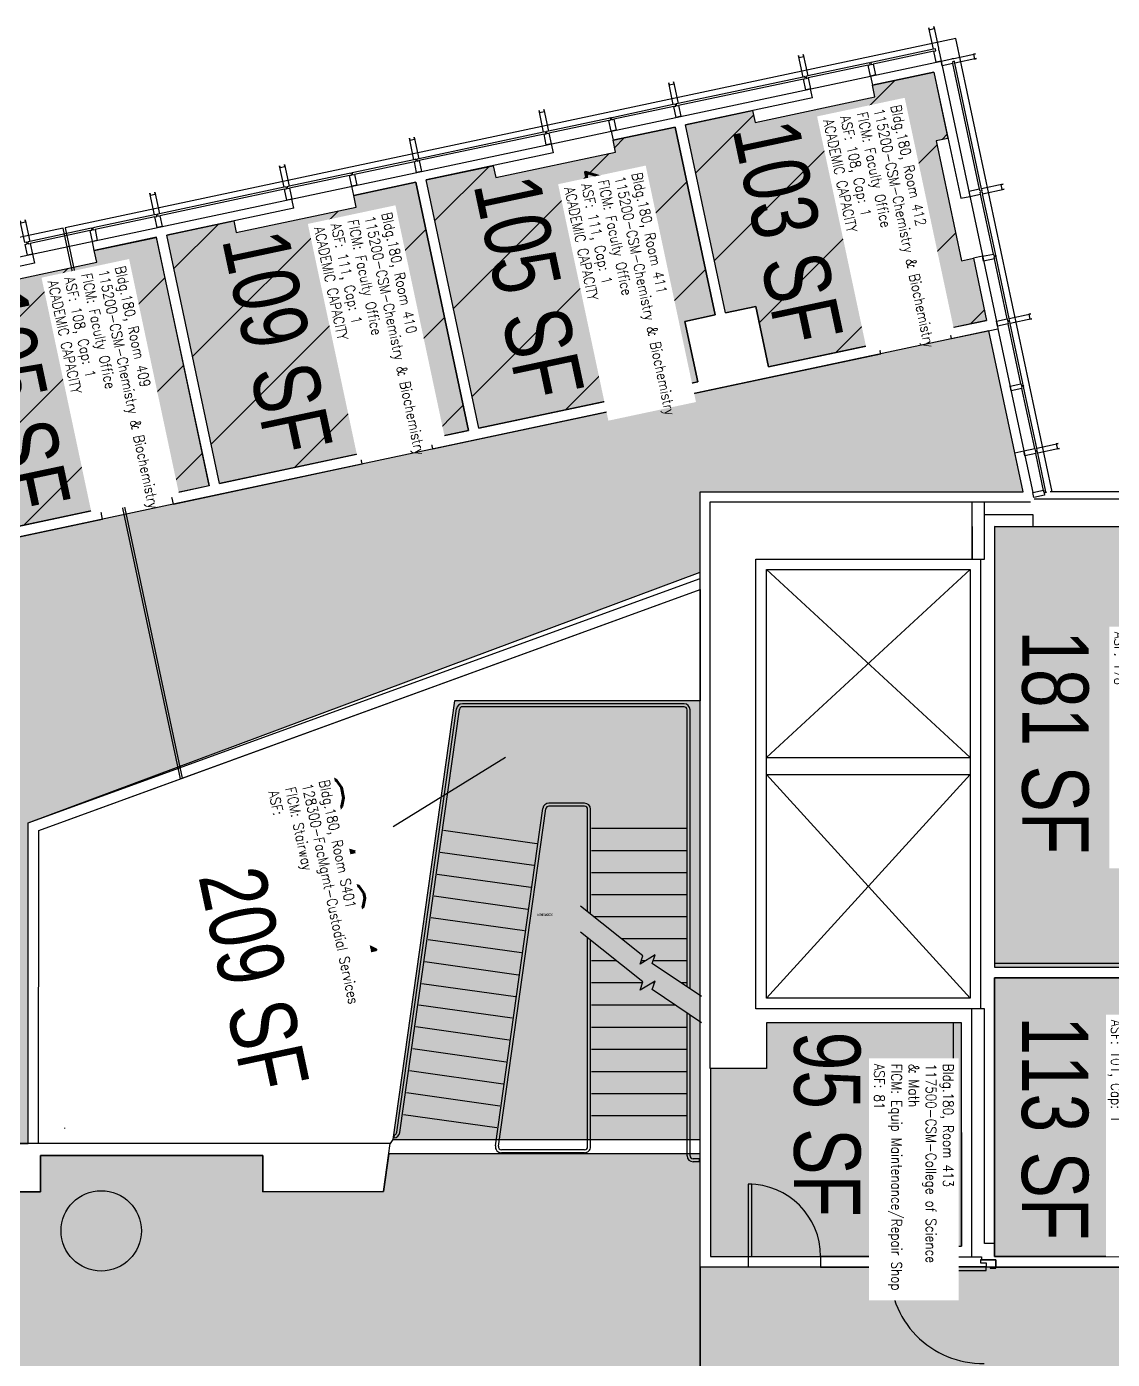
# Model space of a CAD drawing. Header units: inches. Extents: x 69211986 to 69217824, y 27675426 to 27678928.
# Drawn here: x 69214980 to 69215521, y 27678263 to 27678927 of the extents above; entities that cross this region are included whole.
import ezdxf
from ezdxf.enums import TextEntityAlignment as Align

# ---------------------------------------------------------------- set-up
doc = ezdxf.new("R2010")
doc.units = ezdxf.units.IN
doc.header["$LTSCALE"] = 0.25
doc.header["$MEASUREMENT"] = 0
doc.layers.get('0').update_dxf_attribs({"linetype": 'CONTINUOUS'})
for name, color, linetype in [('A-DOOR', 2, 'CONTINUOUS'), ('A-FLOR', 3, 'CONTINUOUS'), ('A-GLAZ', 1, 'CONTINUOUS'), ('A-IDEN-RNUM', 7, 'CONTINUOUS'), ('A-IDEN-SNUM', 4, 'CONTINUOUS'), ('A-IDEN-VNUM', 4, 'CONTINUOUS'), ('A-ROOF', 2, 'CONTINUOUS'), ('A-WALL', 5, 'CONTINUOUS'), ('AREA-ASSIGN', 7, 'CONTINUOUS'), ('AREA-GROSS', 1, 'CONTINUOUS'), ('AREA-TEXT', 3, 'CONTINUOUS'), ('Rooms-Capacity', 4, 'CONTINUOUS'), ('Rooms-Category-Color', 7, 'CONTINUOUS'), ('Rooms-College-Color', 7, 'CONTINUOUS'), ('Rooms-Department-Color', 7, 'CONTINUOUS'), ('Rooms-Division-Color', 7, 'CONTINUOUS'), ('Rooms-Information', 7, 'CONTINUOUS')]:
    doc.layers.add(name, color=color, linetype=linetype)
doc.styles.add('CP_AREA', font='arial.ttf', dxfattribs={"height": 15})
doc.styles.add('CP_ROOMSNUMBER', font='arial.ttf', dxfattribs={"height": 1})
doc.styles.add('ROOMVNUMBER', font='simplex.shx', dxfattribs={"width": 0.85})
pattern_1 = [(45, (0, 0), (-26.516504294, 26.516504294), [])]

# ---------------------------------------------------------------- blocks, each defined once
blk = doc.blocks.new('Z08D36')
at = {"linetype": 'Continuous', "lineweight": -3}
blk.add_lwpolyline([(-18, 0), (-16.25, 0), (-16.25, 36), (-18, 36)], close=True, dxfattribs=at)
blk.add_arc((-18, 0), 36, 0, 90)

msp = doc.modelspace()

# ---------------------------------------------------------------- hatches: boundary and pattern name
at = {"layer": 'Rooms-Capacity'}
h = msp.add_hatch(dxfattribs=at)
h.set_pattern_fill('ANSI31', color=256, scale=300, style=0)
h.set_pattern_definition(pattern_1)
h.paths.add_polyline_path([(69215341.85, 27678884.98), (69215343.09, 27678879.12), (69215402.76, 27678891.8), (69215401.51, 27678897.67), (69215432.08, 27678904.16), (69215439.1, 27678871.15), (69215433.23, 27678869.9), (69215445.92, 27678810.24), (69215451.78, 27678811.48), (69215458.36, 27678780.55), (69215349.78, 27678757.47), (69215343.39, 27678787.55), (69215328.35, 27678784.35), (69215308.47, 27678877.89)])
h = msp.add_hatch(dxfattribs=at)
h.set_pattern_fill('ANSI31', color=256, scale=300, style=0)
h.set_pattern_definition(pattern_1)
h.paths.add_polyline_path([(69215212.73, 27678857.54), (69215213.98, 27678851.67), (69215273.65, 27678864.35), (69215272.4, 27678870.22), (69215303.33, 27678876.8), (69215323.21, 27678783.26), (69215308.18, 27678780.07), (69215314.57, 27678749.99), (69215205.63, 27678726.83), (69215179.35, 27678850.45)])
h = msp.add_hatch(dxfattribs=at)
h.set_pattern_fill('ANSI31', color=256, scale=300, style=0)
h.set_pattern_definition(pattern_1)
h.paths.add_polyline_path([(69215083.62, 27678830.1), (69215084.86, 27678824.23), (69215144.53, 27678836.91), (69215143.28, 27678842.78), (69215174.22, 27678849.35), (69215200.49, 27678725.74), (69215076.51, 27678699.39), (69215050.24, 27678823)])
h = msp.add_hatch(dxfattribs=at)
h.set_pattern_fill('ANSI31', color=256, scale=300, style=0)
h.set_pattern_definition(pattern_1)
h.paths.add_polyline_path([(69214954.5, 27678802.65), (69214955.75, 27678796.78), (69215015.42, 27678809.47), (69215014.17, 27678815.33), (69215045.02, 27678821.89), (69215071.29, 27678698.28), (69214962.44, 27678675.14), (69214956.04, 27678705.22), (69214940.92, 27678702), (69214921.04, 27678795.54)])
at = {"layer": 'Rooms-Category-Color', "true_color": 0xfa9ba3}
for points in [[(69215341.85, 27678884.98), (69215343.09, 27678879.12), (69215402.76, 27678891.8), (69215401.51, 27678897.67), (69215432.08, 27678904.16), (69215439.1, 27678871.15), (69215433.23, 27678869.9), (69215445.92, 27678810.24), (69215451.78, 27678811.48), (69215458.36, 27678780.55), (69215349.78, 27678757.47), (69215343.39, 27678787.55), (69215328.35, 27678784.35), (69215308.47, 27678877.89)], [(69215212.73, 27678857.54), (69215213.98, 27678851.67), (69215273.65, 27678864.35), (69215272.4, 27678870.22), (69215303.33, 27678876.8), (69215323.21, 27678783.26), (69215308.18, 27678780.07), (69215314.57, 27678749.99), (69215205.63, 27678726.83), (69215179.35, 27678850.45)], [(69215083.62, 27678830.1), (69215084.86, 27678824.23), (69215144.53, 27678836.91), (69215143.28, 27678842.78), (69215174.22, 27678849.35), (69215200.49, 27678725.74), (69215076.51, 27678699.39), (69215050.24, 27678823)], [(69214954.5, 27678802.65), (69214955.75, 27678796.78), (69215015.42, 27678809.47), (69215014.17, 27678815.33), (69215045.02, 27678821.89), (69215071.29, 27678698.28), (69214962.44, 27678675.14), (69214956.04, 27678705.22), (69214940.92, 27678702), (69214921.04, 27678795.54)], [(69215462.34, 27678453.34), (69215462.34, 27678314.59), (69215567.72, 27678314.59), (69215567.72, 27678345.34), (69215583.09, 27678345.34), (69215583.09, 27678453.34)]]:
    msp.add_hatch(color=241, dxfattribs=at).paths.add_polyline_path(points)
at = {"layer": 'Rooms-Category-Color', "true_color": 0xffe090}
msp.add_hatch(color=41, dxfattribs=at).paths.add_polyline_path([(69214981.18, 27678370.84), (69214981.22, 27678530.38), (69215315.72, 27678655.24), (69215315.72, 27678695.22), (69215476.5, 27678695.22), (69215459.45, 27678775.42), (69214561.51, 27678584.55), (69214574.14, 27678525.13), (69214702.8, 27678552.48), (69214741.6, 27678370.84)])
at = {"layer": 'Rooms-Category-Color', "true_color": 0xe3f498}
msp.add_hatch(color=61, dxfattribs=at).paths.add_polyline_path([(69215462.34, 27678677.97), (69215462.34, 27678458.59), (69215583.09, 27678458.59), (69215583.09, 27678646.47), (69215567.72, 27678646.47), (69215567.72, 27678677.81)])
at = {"layer": 'Rooms-Category-Color', "true_color": 0xadadad}
for points in [[(69215315.71, 27678372.87), (69215315.71, 27678591.22), (69215193.47, 27678591.22), (69215162.78, 27678372.87)], [(69215315.72, 27678365.72), (69215160.76, 27678365.72), (69215158.12, 27678346.93), (69215098.06, 27678346.82), (69215098.06, 27678364.82), (69214987.43, 27678364.82), (69214987.43, 27678346.84), (69214843.43, 27678346.84), (69214843.43, 27678370.84), (69214741.6, 27678370.84), (69214766.93, 27678251.19), (69214800.2, 27678263.3), (69214931.28, 27677903.17), (69214981.78, 27677764.42), (69215041.28, 27677777.12), (69215045.02, 27677759.52), (69215286.35, 27677810.81), (69215282.61, 27677828.42), (69215376.51, 27677848.38), (69215381.5, 27677824.9), (69215520.63, 27677854.51), (69215499.14, 27677955.59), (69215315.72, 27677955.59), (69215315.72, 27677988.34), (69215337.22, 27677988.34), (69215337.22, 27678174.34), (69215315.72, 27678174.34)], [(69217598.09, 27678340.09), (69217495.72, 27678340.09), (69217495.72, 27678309.34), (69217076.22, 27678309.34), (69217076.22, 27678340.09), (69216975.34, 27678340.09), (69216975.34, 27678309.34), (69216829.22, 27678309.34), (69216829.22, 27678340.09), (69216739.22, 27678340.09), (69216739.22, 27678309.34), (69216700.22, 27678309.34), (69216700.22, 27678340.09), (69216612.22, 27678340.09), (69216612.22, 27678309.34), (69216180.34, 27678309.34), (69216180.34, 27678340.09), (69216092.34, 27678340.09), (69216092.34, 27678309.34), (69215676.72, 27678309.34), (69215676.72, 27678340.09), (69215603.72, 27678340.09), (69215603.72, 27678309.34), (69215315.72, 27678309.34), (69215315.72, 27678213.34), (69215351.71, 27678213.34), (69215351.71, 27678195.34), (69215401.31, 27678195.34), (69215401.31, 27678213.34), (69215462.9, 27678213.34), (69215603.72, 27678213.34), (69215603.72, 27678182.59), (69215666.46, 27678182.59), (69215666.46, 27678213.34), (69216125.09, 27678213.34), (69216125.09, 27678182.59), (69216212.09, 27678182.59), (69216212.09, 27678213.34), (69216501.09, 27678213.34), (69216501.09, 27678182.59), (69216696.17, 27678182.59), (69216696.17, 27678213.34), (69217121.27, 27678213.34), (69217121.27, 27678182.59), (69217221.09, 27678182.59), (69217221.09, 27678213.34), (69217253.09, 27678213.34), (69217253.09, 27678177.34), (69217226.34, 27678177.34), (69217226.34, 27678155.75), (69217245.85, 27678082.95), (69217570.21, 27678169.87), (69217570.21, 27678213.34), (69217598.09, 27678213.34), (69217598.09, 27678227.22)]]:
    msp.add_hatch(color=253, dxfattribs=at).paths.add_polyline_path(points)
at = {"layer": 'Rooms-Category-Color', "true_color": 0xe3c5e1}
msp.add_hatch(color=254, dxfattribs=at).paths.add_polyline_path([(69215445.84, 27678319.72), (69215445.84, 27678430.94), (69215348.72, 27678430.94), (69215348.72, 27678408.2), (69215320.97, 27678408.2), (69215320.97, 27678314.59), (69215401.31, 27678314.59), (69215401.31, 27678319.72), (69215445.84, 27678319.72), (69215445.84, 27678376.33)])
at = {"layer": 'Rooms-College-Color', "true_color": 0xffe090}
for points in [[(69215341.85, 27678884.98), (69215343.09, 27678879.12), (69215402.76, 27678891.8), (69215401.51, 27678897.67), (69215432.08, 27678904.16), (69215439.1, 27678871.15), (69215433.23, 27678869.9), (69215445.92, 27678810.24), (69215451.78, 27678811.48), (69215458.36, 27678780.55), (69215349.78, 27678757.47), (69215343.39, 27678787.55), (69215328.35, 27678784.35), (69215308.47, 27678877.89)], [(69215212.73, 27678857.54), (69215213.98, 27678851.67), (69215273.65, 27678864.35), (69215272.4, 27678870.22), (69215303.33, 27678876.8), (69215323.21, 27678783.26), (69215308.18, 27678780.07), (69215314.57, 27678749.99), (69215205.63, 27678726.83), (69215179.35, 27678850.45)], [(69215083.62, 27678830.1), (69215084.86, 27678824.23), (69215144.53, 27678836.91), (69215143.28, 27678842.78), (69215174.22, 27678849.35), (69215200.49, 27678725.74), (69215076.51, 27678699.39), (69215050.24, 27678823)], [(69214954.5, 27678802.65), (69214955.75, 27678796.78), (69215015.42, 27678809.47), (69215014.17, 27678815.33), (69215045.02, 27678821.89), (69215071.29, 27678698.28), (69214962.44, 27678675.14), (69214956.04, 27678705.22), (69214940.92, 27678702), (69214921.04, 27678795.54)], [(69214981.18, 27678370.84), (69214981.22, 27678530.38), (69215315.72, 27678655.24), (69215315.72, 27678695.22), (69215476.5, 27678695.22), (69215459.45, 27678775.42), (69214561.51, 27678584.55), (69214574.14, 27678525.13), (69214702.8, 27678552.48), (69214741.6, 27678370.84)], [(69215462.34, 27678677.97), (69215462.34, 27678458.59), (69215583.09, 27678458.59), (69215583.09, 27678646.47), (69215567.72, 27678646.47), (69215567.72, 27678677.81)], [(69215462.34, 27678453.34), (69215462.34, 27678314.59), (69215567.72, 27678314.59), (69215567.72, 27678345.34), (69215583.09, 27678345.34), (69215583.09, 27678453.34)], [(69215445.84, 27678319.72), (69215445.84, 27678430.94), (69215348.72, 27678430.94), (69215348.72, 27678408.2), (69215320.97, 27678408.2), (69215320.97, 27678314.59), (69215401.31, 27678314.59), (69215401.31, 27678319.72), (69215445.84, 27678319.72), (69215445.84, 27678376.33)]]:
    msp.add_hatch(color=41, dxfattribs=at).paths.add_polyline_path(points)
at = {"layer": 'Rooms-College-Color', "true_color": 0xadadad}
for points in [[(69215315.71, 27678372.87), (69215315.71, 27678591.22), (69215193.47, 27678591.22), (69215162.78, 27678372.87)], [(69215315.72, 27678365.72), (69215160.76, 27678365.72), (69215158.12, 27678346.93), (69215098.06, 27678346.82), (69215098.06, 27678364.82), (69214987.43, 27678364.82), (69214987.43, 27678346.84), (69214843.43, 27678346.84), (69214843.43, 27678370.84), (69214741.6, 27678370.84), (69214766.93, 27678251.19), (69214800.2, 27678263.3), (69214931.28, 27677903.17), (69214981.78, 27677764.42), (69215041.28, 27677777.12), (69215045.02, 27677759.52), (69215286.35, 27677810.81), (69215282.61, 27677828.42), (69215376.51, 27677848.38), (69215381.5, 27677824.9), (69215520.63, 27677854.51), (69215499.14, 27677955.59), (69215315.72, 27677955.59), (69215315.72, 27677988.34), (69215337.22, 27677988.34), (69215337.22, 27678174.34), (69215315.72, 27678174.34)], [(69217598.09, 27678340.09), (69217495.72, 27678340.09), (69217495.72, 27678309.34), (69217076.22, 27678309.34), (69217076.22, 27678340.09), (69216975.34, 27678340.09), (69216975.34, 27678309.34), (69216829.22, 27678309.34), (69216829.22, 27678340.09), (69216739.22, 27678340.09), (69216739.22, 27678309.34), (69216700.22, 27678309.34), (69216700.22, 27678340.09), (69216612.22, 27678340.09), (69216612.22, 27678309.34), (69216180.34, 27678309.34), (69216180.34, 27678340.09), (69216092.34, 27678340.09), (69216092.34, 27678309.34), (69215676.72, 27678309.34), (69215676.72, 27678340.09), (69215603.72, 27678340.09), (69215603.72, 27678309.34), (69215315.72, 27678309.34), (69215315.72, 27678213.34), (69215351.71, 27678213.34), (69215351.71, 27678195.34), (69215401.31, 27678195.34), (69215401.31, 27678213.34), (69215462.9, 27678213.34), (69215603.72, 27678213.34), (69215603.72, 27678182.59), (69215666.46, 27678182.59), (69215666.46, 27678213.34), (69216125.09, 27678213.34), (69216125.09, 27678182.59), (69216212.09, 27678182.59), (69216212.09, 27678213.34), (69216501.09, 27678213.34), (69216501.09, 27678182.59), (69216696.17, 27678182.59), (69216696.17, 27678213.34), (69217121.27, 27678213.34), (69217121.27, 27678182.59), (69217221.09, 27678182.59), (69217221.09, 27678213.34), (69217253.09, 27678213.34), (69217253.09, 27678177.34), (69217226.34, 27678177.34), (69217226.34, 27678155.75), (69217245.85, 27678082.95), (69217570.21, 27678169.87), (69217570.21, 27678213.34), (69217598.09, 27678213.34), (69217598.09, 27678227.22)]]:
    msp.add_hatch(color=253, dxfattribs=at).paths.add_polyline_path(points)
at = {"layer": 'Rooms-Department-Color', "true_color": 0xffe090}
for points in [[(69215341.85, 27678884.98), (69215343.09, 27678879.12), (69215402.76, 27678891.8), (69215401.51, 27678897.67), (69215432.08, 27678904.16), (69215439.1, 27678871.15), (69215433.23, 27678869.9), (69215445.92, 27678810.24), (69215451.78, 27678811.48), (69215458.36, 27678780.55), (69215349.78, 27678757.47), (69215343.39, 27678787.55), (69215328.35, 27678784.35), (69215308.47, 27678877.89)], [(69215212.73, 27678857.54), (69215213.98, 27678851.67), (69215273.65, 27678864.35), (69215272.4, 27678870.22), (69215303.33, 27678876.8), (69215323.21, 27678783.26), (69215308.18, 27678780.07), (69215314.57, 27678749.99), (69215205.63, 27678726.83), (69215179.35, 27678850.45)], [(69215083.62, 27678830.1), (69215084.86, 27678824.23), (69215144.53, 27678836.91), (69215143.28, 27678842.78), (69215174.22, 27678849.35), (69215200.49, 27678725.74), (69215076.51, 27678699.39), (69215050.24, 27678823)], [(69214954.5, 27678802.65), (69214955.75, 27678796.78), (69215015.42, 27678809.47), (69215014.17, 27678815.33), (69215045.02, 27678821.89), (69215071.29, 27678698.28), (69214962.44, 27678675.14), (69214956.04, 27678705.22), (69214940.92, 27678702), (69214921.04, 27678795.54)], [(69214981.18, 27678370.84), (69214981.22, 27678530.38), (69215315.72, 27678655.24), (69215315.72, 27678695.22), (69215476.5, 27678695.22), (69215459.45, 27678775.42), (69214561.51, 27678584.55), (69214574.14, 27678525.13), (69214702.8, 27678552.48), (69214741.6, 27678370.84)], [(69215462.34, 27678677.97), (69215462.34, 27678458.59), (69215583.09, 27678458.59), (69215583.09, 27678646.47), (69215567.72, 27678646.47), (69215567.72, 27678677.81)], [(69215462.34, 27678453.34), (69215462.34, 27678314.59), (69215567.72, 27678314.59), (69215567.72, 27678345.34), (69215583.09, 27678345.34), (69215583.09, 27678453.34)], [(69215445.84, 27678319.72), (69215445.84, 27678430.94), (69215348.72, 27678430.94), (69215348.72, 27678408.2), (69215320.97, 27678408.2), (69215320.97, 27678314.59), (69215401.31, 27678314.59), (69215401.31, 27678319.72), (69215445.84, 27678319.72), (69215445.84, 27678376.33)]]:
    msp.add_hatch(color=41, dxfattribs=at).paths.add_polyline_path(points)
at = {"layer": 'Rooms-Department-Color', "true_color": 0xacacac}
for points in [[(69215315.71, 27678372.87), (69215315.71, 27678591.22), (69215193.47, 27678591.22), (69215162.78, 27678372.87)], [(69215315.72, 27678365.72), (69215160.76, 27678365.72), (69215158.12, 27678346.93), (69215098.06, 27678346.82), (69215098.06, 27678364.82), (69214987.43, 27678364.82), (69214987.43, 27678346.84), (69214843.43, 27678346.84), (69214843.43, 27678370.84), (69214741.6, 27678370.84), (69214766.93, 27678251.19), (69214800.2, 27678263.3), (69214931.28, 27677903.17), (69214981.78, 27677764.42), (69215041.28, 27677777.12), (69215045.02, 27677759.52), (69215286.35, 27677810.81), (69215282.61, 27677828.42), (69215376.51, 27677848.38), (69215381.5, 27677824.9), (69215520.63, 27677854.51), (69215499.14, 27677955.59), (69215315.72, 27677955.59), (69215315.72, 27677988.34), (69215337.22, 27677988.34), (69215337.22, 27678174.34), (69215315.72, 27678174.34)], [(69217598.09, 27678340.09), (69217495.72, 27678340.09), (69217495.72, 27678309.34), (69217076.22, 27678309.34), (69217076.22, 27678340.09), (69216975.34, 27678340.09), (69216975.34, 27678309.34), (69216829.22, 27678309.34), (69216829.22, 27678340.09), (69216739.22, 27678340.09), (69216739.22, 27678309.34), (69216700.22, 27678309.34), (69216700.22, 27678340.09), (69216612.22, 27678340.09), (69216612.22, 27678309.34), (69216180.34, 27678309.34), (69216180.34, 27678340.09), (69216092.34, 27678340.09), (69216092.34, 27678309.34), (69215676.72, 27678309.34), (69215676.72, 27678340.09), (69215603.72, 27678340.09), (69215603.72, 27678309.34), (69215315.72, 27678309.34), (69215315.72, 27678213.34), (69215351.71, 27678213.34), (69215351.71, 27678195.34), (69215401.31, 27678195.34), (69215401.31, 27678213.34), (69215462.9, 27678213.34), (69215603.72, 27678213.34), (69215603.72, 27678182.59), (69215666.46, 27678182.59), (69215666.46, 27678213.34), (69216125.09, 27678213.34), (69216125.09, 27678182.59), (69216212.09, 27678182.59), (69216212.09, 27678213.34), (69216501.09, 27678213.34), (69216501.09, 27678182.59), (69216696.17, 27678182.59), (69216696.17, 27678213.34), (69217121.27, 27678213.34), (69217121.27, 27678182.59), (69217221.09, 27678182.59), (69217221.09, 27678213.34), (69217253.09, 27678213.34), (69217253.09, 27678177.34), (69217226.34, 27678177.34), (69217226.34, 27678155.75), (69217245.85, 27678082.95), (69217570.21, 27678169.87), (69217570.21, 27678213.34), (69217598.09, 27678213.34), (69217598.09, 27678227.22)]]:
    msp.add_hatch(color=253, dxfattribs=at).paths.add_polyline_path(points)
at = {"layer": 'Rooms-Division-Color', "true_color": 0xffe090}
for points in [[(69215341.85, 27678884.98), (69215343.09, 27678879.12), (69215402.76, 27678891.8), (69215401.51, 27678897.67), (69215432.08, 27678904.16), (69215439.1, 27678871.15), (69215433.23, 27678869.9), (69215445.92, 27678810.24), (69215451.78, 27678811.48), (69215458.36, 27678780.55), (69215349.78, 27678757.47), (69215343.39, 27678787.55), (69215328.35, 27678784.35), (69215308.47, 27678877.89)], [(69215212.73, 27678857.54), (69215213.98, 27678851.67), (69215273.65, 27678864.35), (69215272.4, 27678870.22), (69215303.33, 27678876.8), (69215323.21, 27678783.26), (69215308.18, 27678780.07), (69215314.57, 27678749.99), (69215205.63, 27678726.83), (69215179.35, 27678850.45)], [(69215083.62, 27678830.1), (69215084.86, 27678824.23), (69215144.53, 27678836.91), (69215143.28, 27678842.78), (69215174.22, 27678849.35), (69215200.49, 27678725.74), (69215076.51, 27678699.39), (69215050.24, 27678823)], [(69214954.5, 27678802.65), (69214955.75, 27678796.78), (69215015.42, 27678809.47), (69215014.17, 27678815.33), (69215045.02, 27678821.89), (69215071.29, 27678698.28), (69214962.44, 27678675.14), (69214956.04, 27678705.22), (69214940.92, 27678702), (69214921.04, 27678795.54)], [(69214981.18, 27678370.84), (69214981.22, 27678530.38), (69215315.72, 27678655.24), (69215315.72, 27678695.22), (69215476.5, 27678695.22), (69215459.45, 27678775.42), (69214561.51, 27678584.55), (69214574.14, 27678525.13), (69214702.8, 27678552.48), (69214741.6, 27678370.84)], [(69215462.34, 27678677.97), (69215462.34, 27678458.59), (69215583.09, 27678458.59), (69215583.09, 27678646.47), (69215567.72, 27678646.47), (69215567.72, 27678677.81)], [(69215462.34, 27678453.34), (69215462.34, 27678314.59), (69215567.72, 27678314.59), (69215567.72, 27678345.34), (69215583.09, 27678345.34), (69215583.09, 27678453.34)], [(69215445.84, 27678319.72), (69215445.84, 27678430.94), (69215348.72, 27678430.94), (69215348.72, 27678408.2), (69215320.97, 27678408.2), (69215320.97, 27678314.59), (69215401.31, 27678314.59), (69215401.31, 27678319.72), (69215445.84, 27678319.72), (69215445.84, 27678376.33)]]:
    msp.add_hatch(color=41, dxfattribs=at).paths.add_polyline_path(points)
at = {"layer": 'Rooms-Division-Color', "true_color": 0xadadad}
for points in [[(69215315.71, 27678372.87), (69215315.71, 27678591.22), (69215193.47, 27678591.22), (69215162.78, 27678372.87)], [(69215315.72, 27678365.72), (69215160.76, 27678365.72), (69215158.12, 27678346.93), (69215098.06, 27678346.82), (69215098.06, 27678364.82), (69214987.43, 27678364.82), (69214987.43, 27678346.84), (69214843.43, 27678346.84), (69214843.43, 27678370.84), (69214741.6, 27678370.84), (69214766.93, 27678251.19), (69214800.2, 27678263.3), (69214931.28, 27677903.17), (69214981.78, 27677764.42), (69215041.28, 27677777.12), (69215045.02, 27677759.52), (69215286.35, 27677810.81), (69215282.61, 27677828.42), (69215376.51, 27677848.38), (69215381.5, 27677824.9), (69215520.63, 27677854.51), (69215499.14, 27677955.59), (69215315.72, 27677955.59), (69215315.72, 27677988.34), (69215337.22, 27677988.34), (69215337.22, 27678174.34), (69215315.72, 27678174.34)], [(69217598.09, 27678340.09), (69217495.72, 27678340.09), (69217495.72, 27678309.34), (69217076.22, 27678309.34), (69217076.22, 27678340.09), (69216975.34, 27678340.09), (69216975.34, 27678309.34), (69216829.22, 27678309.34), (69216829.22, 27678340.09), (69216739.22, 27678340.09), (69216739.22, 27678309.34), (69216700.22, 27678309.34), (69216700.22, 27678340.09), (69216612.22, 27678340.09), (69216612.22, 27678309.34), (69216180.34, 27678309.34), (69216180.34, 27678340.09), (69216092.34, 27678340.09), (69216092.34, 27678309.34), (69215676.72, 27678309.34), (69215676.72, 27678340.09), (69215603.72, 27678340.09), (69215603.72, 27678309.34), (69215315.72, 27678309.34), (69215315.72, 27678213.34), (69215351.71, 27678213.34), (69215351.71, 27678195.34), (69215401.31, 27678195.34), (69215401.31, 27678213.34), (69215462.9, 27678213.34), (69215603.72, 27678213.34), (69215603.72, 27678182.59), (69215666.46, 27678182.59), (69215666.46, 27678213.34), (69216125.09, 27678213.34), (69216125.09, 27678182.59), (69216212.09, 27678182.59), (69216212.09, 27678213.34), (69216501.09, 27678213.34), (69216501.09, 27678182.59), (69216696.17, 27678182.59), (69216696.17, 27678213.34), (69217121.27, 27678213.34), (69217121.27, 27678182.59), (69217221.09, 27678182.59), (69217221.09, 27678213.34), (69217253.09, 27678213.34), (69217253.09, 27678177.34), (69217226.34, 27678177.34), (69217226.34, 27678155.75), (69217245.85, 27678082.95), (69217570.21, 27678169.87), (69217570.21, 27678213.34), (69217598.09, 27678213.34), (69217598.09, 27678227.22)]]:
    msp.add_hatch(color=253, dxfattribs=at).paths.add_polyline_path(points)

# ---------------------------------------------------------------- linework, layer by layer
at = {"layer": 'A-DOOR'}
for points in [[(69215410.12, 27678307.65), (69215458.12, 27678307.65), (69215458.12, 27678309.4), (69215410.12, 27678309.4)], [(69215455.28, 27678312.84), (69215455.28, 27678311.47), (69215458.12, 27678311.47), (69215458.12, 27678309.4), (69215460.06, 27678309.4), (69215460.06, 27678308.84), (69215462.9, 27678308.84), (69215462.9, 27678312.84)]]:
    msp.add_lwpolyline(points, close=True, dxfattribs=at)
msp.add_arc((69215456.38, 27678307.63), 46.29, 177.87824, 270.8787, dxfattribs=at)
at = {"layer": 'A-FLOR'}
for p, q in [((69215348.72, 27678562.97), (69215450.09, 27678656.47)), ((69215348.72, 27678656.47), (69215450.09, 27678562.97)), ((69215164.8, 27678376.46), (69215194.41, 27678587.13)), ((69215166.29, 27678376.25), (69215195.89, 27678586.93)), ((69215307.72, 27678589.72), (69215197.38, 27678589.72)), ((69215307.72, 27678588.22), (69215197.38, 27678588.22)), ((69215309.22, 27678448.83, 0), (69215309.22, 27678586.72)), ((69215310.72, 27678447.82, 0), (69215310.72, 27678586.72)), ((69215348.72, 27678562.97), (69215450.09, 27678562.97)), ((69215348.72, 27678554.47), (69215450.09, 27678554.47)), ((69215348.72, 27678554.47), (69215450.09, 27678443.19)), ((69215348.72, 27678443.19), (69215450.09, 27678554.47)), ((69215258.22, 27678540.22), (69215240.41, 27678540.22)), ((69215213.83, 27678369.63), (69215237.44, 27678537.63)), ((69215215.31, 27678369.43), (69215238.92, 27678537.43)), ((69215258.22, 27678538.72), (69215240.41, 27678538.72)), ((69215259.72, 27678486.19), (69215259.72, 27678537.22)), ((69215261.22, 27678484.99), (69215261.22, 27678537.22)), ((69215187.94, 27678526.74), (69215234.48, 27678520.2)), ((69215261.72, 27678527.72), (69215308.72, 27678527.72)), ((69215186.41, 27678515.85), (69215232.95, 27678509.31)), ((69215261.72, 27678516.72), (69215308.72, 27678516.72)), ((69215184.88, 27678504.95), (69215231.42, 27678498.41)), ((69215261.72, 27678505.72), (69215308.72, 27678505.72)), ((69215183.35, 27678494.06), (69215229.89, 27678487.52)), ((69215261.72, 27678494.72), (69215308.72, 27678494.72)), ((69215228.36, 27678476.63), (69215181.82, 27678483.17)), ((69215308.72, 27678483.72), (69215262.82, 27678483.72)), ((69215259.72, 27678369.22), (69215259.72, 27678473.19)), ((69215226.83, 27678465.73), (69215180.29, 27678472.27)), ((69215261.22, 27678369.22), (69215261.22, 27678471.99)), ((69215308.72, 27678472.72), (69215276.62, 27678472.72)), ((69215178.76, 27678461.38), (69215225.3, 27678454.84)), ((69215274.11, 27678461.72), (69215261.72, 27678461.72)), ((69215288.52, 27678461.72), (69215286.4, 27678461.72)), ((69215308.72, 27678461.72), (69215292.35, 27678461.72)), ((69215177.22, 27678450.49), (69215223.77, 27678443.95)), ((69215287.07, 27678450.72), (69215261.72, 27678450.72)), ((69215293.02, 27678450.72), (69215291.79, 27678450.72)), ((69215308.72, 27678450.72), (69215306.43, 27678450.72)), ((69215222.25, 27678433.17), (69215175.71, 27678439.71)), ((69215303.47, 27678439.72), (69215261.72, 27678439.72)), ((69215309.22, 27678364.72, 0), (69215309.22, 27678435.83, 0)), ((69215310.72, 27678364.72, 0), (69215310.72, 27678434.82, 0)), ((69215220.72, 27678422.28), (69215174.18, 27678428.82)), ((69215261.72, 27678428.72), (69215308.72, 27678428.72)), ((69215219.19, 27678411.39), (69215172.65, 27678417.93)), ((69215261.72, 27678417.72), (69215308.72, 27678417.72)), ((69215217.64, 27678400.38), (69215171.1, 27678406.92)), ((69215261.72, 27678406.72), (69215308.72, 27678406.72)), ((69215216.11, 27678389.48), (69215169.57, 27678396.02)), ((69215261.72, 27678395.72), (69215308.72, 27678395.72)), ((69215214.58, 27678378.59), (69215168.04, 27678385.13)), ((69215261.72, 27678384.72), (69215308.72, 27678384.72)), ((69215162.9, 27678373.74), (69215162.9, 27678373.74)), ((69215163.11, 27678375.22), (69215163.11, 27678375.22)), ((69215258.22, 27678367.72), (69215216.8, 27678367.72)), ((69215258.22, 27678366.22), (69215216.8, 27678366.22)), ((69215315.21, 27678363.22, 0), (69215312.22, 27678363.22, 0)), ((69215315.21, 27678361.72, 0), (69215312.22, 27678361.72, 0)), ((69215315.21, 27678363.22, 0), (69215315.21, 27678361.72, 0))]:
    msp.add_line(p, q, dxfattribs=at)
for points in [[(69215316.47, 27678443.94), (69215291.94, 27678460.5), (69215293.33, 27678464.66), (69215285.85, 27678460.08), (69215287.25, 27678464.24), (69215256.22, 27678488.98)], [(69215316.47, 27678430.94), (69215291.94, 27678447.5), (69215293.33, 27678451.66), (69215285.85, 27678447.08), (69215287.25, 27678451.24), (69215256.22, 27678475.98)], [(69215163.4, 27678373.67), (69215163.61, 27678375.19)]]:
    msp.add_lwpolyline(points, dxfattribs=at)
for centre, radius, start, end in [((69215197.38, 27678586.72, 0), 3, 90, 172), ((69215197.38, 27678586.72, 0), 1.5, 90, 172), ((69215307.72, 27678586.72, 0), 3, 0, 90), ((69215307.72, 27678586.72, 0), 1.5, 0, 90), ((69215240.41, 27678537.22, 0), 3, 90, 172), ((69215258.22, 27678537.22, 0), 3, 0.00031, 90), ((69215240.41, 27678537.22, 0), 1.5, 90, 172), ((69215258.22, 27678537.22, 0), 1.5, 0.00031, 90), ((69215163.31, 27678376.66), 3, 271.59322, 352), ((69215163.31, 27678376.66), 1.5, 281.46944, 352), ((69215216.8, 27678369.22), 3, 172, 270), ((69215216.8, 27678369.22, 0), 1.5, 172, 270), ((69215258.22, 27678369.22), 3, 270, 0.00031), ((69215258.22, 27678369.22, 0), 1.5, 270, 0.00031), ((69215312.22, 27678364.72, 0), 3, 180, 270), ((69215312.22, 27678364.72, 0), 1.5, 180, 270)]:
    msp.add_arc(centre, radius, start, end, dxfattribs=at)
at = {"layer": 'A-GLAZ'}
for p, q in [((69215431.86, 27678915.49), (69215401.66, 27678909.07)), ((69215432.07, 27678914.51), (69215401.87, 27678908.09)), ((69214528.67, 27678716.87), (69215435.66, 27678909.65)), ((69215399.22, 27678908.55), (69215369.38, 27678902.21)), ((69215399.42, 27678907.57), (69215369.59, 27678901.23)), ((69215400.19, 27678908.76), (69215399.22, 27678908.55)), ((69215399.42, 27678907.57), (69215400.4, 27678907.78)), ((69215400.57, 27678902.19), (69215399.42, 27678907.57)), ((69215400.19, 27678908.76), (69215400.68, 27678908.86)), ((69215400.4, 27678907.78), (69215400.19, 27678908.76)), ((69215401.66, 27678909.07), (69215400.68, 27678908.86)), ((69215400.68, 27678908.86), (69215400.89, 27678907.89)), ((69215400.89, 27678907.89), (69215401.87, 27678908.09)), ((69215401.87, 27678908.09), (69215403.01, 27678902.71)), ((69215435.66, 27678909.65), (69215463.7, 27678777.73)), ((69215454.84, 27678845.87), (69215441.56, 27678908.35)), ((69215455.82, 27678846.08), (69215442.54, 27678908.56)), ((69215366.94, 27678901.69), (69215304.82, 27678888.49)), ((69215367.14, 27678900.71), (69215305.03, 27678887.51)), ((69215403.01, 27678902.71), (69215400.57, 27678902.19)), ((69215302.38, 27678887.97), (69215272.55, 27678881.63)), ((69215302.59, 27678886.99), (69215272.75, 27678880.65)), ((69215270.1, 27678881.11), (69215240.27, 27678874.77)), ((69215270.31, 27678880.13), (69215240.47, 27678873.79)), ((69215271.08, 27678881.32), (69215270.1, 27678881.11)), ((69215270.31, 27678880.13), (69215271.29, 27678880.34)), ((69215271.45, 27678874.75), (69215270.31, 27678880.13)), ((69215271.08, 27678881.32), (69215271.57, 27678881.42)), ((69215271.29, 27678880.34), (69215271.08, 27678881.32)), ((69215272.55, 27678881.63), (69215271.57, 27678881.42)), ((69215271.57, 27678881.42), (69215271.78, 27678880.44)), ((69215271.78, 27678880.44), (69215272.75, 27678880.65)), ((69215272.75, 27678880.65), (69215273.9, 27678875.27)), ((69215237.82, 27678874.25), (69215175.71, 27678861.04)), ((69215238.03, 27678873.27), (69215175.92, 27678860.07)), ((69215273.9, 27678875.27), (69215271.45, 27678874.75)), ((69215173.26, 27678860.52), (69215143.43, 27678854.18)), ((69215173.47, 27678859.55), (69215143.64, 27678853.2)), ((69215140.98, 27678853.66), (69215111.15, 27678847.32)), ((69215141.19, 27678852.69), (69215111.36, 27678846.34)), ((69215141.96, 27678853.87), (69215140.98, 27678853.66)), ((69215141.19, 27678852.69), (69215142.17, 27678852.89)), ((69215142.34, 27678847.31), (69215141.19, 27678852.69)), ((69215141.96, 27678853.87), (69215142.45, 27678853.98)), ((69215142.17, 27678852.89), (69215141.96, 27678853.87)), ((69215143.43, 27678854.18), (69215142.45, 27678853.98)), ((69215142.45, 27678853.98), (69215142.66, 27678853)), ((69215142.66, 27678853), (69215143.64, 27678853.2)), ((69215143.64, 27678853.2), (69215144.78, 27678847.83)), ((69215108.71, 27678846.8), (69215046.59, 27678833.6)), ((69215108.91, 27678845.82), (69215046.8, 27678832.62)), ((69215144.78, 27678847.83), (69215142.34, 27678847.31)), ((69215461.7, 27678813.59), (69215455.36, 27678843.43)), ((69215462.68, 27678813.8), (69215456.34, 27678843.63)), ((69215044.15, 27678833.08), (69215014.31, 27678826.74)), ((69215044.36, 27678832.1), (69215014.52, 27678825.76)), ((69215011.87, 27678826.22), (69214982.04, 27678819.88)), ((69215012.08, 27678825.24), (69214982.24, 27678818.9)), ((69215012.85, 27678826.43), (69215011.87, 27678826.22)), ((69215012.08, 27678825.24), (69215013.06, 27678825.45)), ((69215013.22, 27678819.86), (69215012.08, 27678825.24)), ((69215012.85, 27678826.43), (69215013.34, 27678826.53)), ((69215013.06, 27678825.45), (69215012.85, 27678826.43)), ((69215014.31, 27678826.74), (69215013.34, 27678826.53)), ((69215013.34, 27678826.53), (69215013.54, 27678825.55)), ((69215013.54, 27678825.55), (69215014.52, 27678825.76)), ((69215014.52, 27678825.76), (69215015.67, 27678820.38)), ((69215015.67, 27678820.38), (69215013.22, 27678819.86)), ((69215456.32, 27678812.45), (69215461.7, 27678813.59)), ((69215456.84, 27678810), (69215456.32, 27678812.45)), ((69215462.22, 27678811.15), (69215456.84, 27678810)), ((69215461.7, 27678813.59), (69215461.91, 27678812.61)), ((69215461.91, 27678812.61), (69215462.89, 27678812.82)), ((69215462.99, 27678812.33), (69215462.01, 27678812.13)), ((69215462.01, 27678812.13), (69215462.22, 27678811.15)), ((69215468.56, 27678781.31), (69215462.22, 27678811.15)), ((69215462.89, 27678812.82), (69215462.68, 27678813.8)), ((69215462.89, 27678812.82), (69215462.99, 27678812.33)), ((69215463.2, 27678811.36), (69215462.99, 27678812.33)), ((69215469.54, 27678781.52), (69215463.2, 27678811.36)), ((69215475.42, 27678749.04), (69215469.08, 27678778.87)), ((69215476.4, 27678749.24), (69215470.06, 27678779.08)), ((69215463.99, 27678776.38), (69215476.9, 27678715.61)), ((69215470.04, 27678747.89), (69215475.42, 27678749.04)), ((69215470.56, 27678745.45), (69215470.04, 27678747.89)), ((69215475.94, 27678746.59), (69215470.56, 27678745.45)), ((69215475.42, 27678749.04), (69215475.63, 27678748.06)), ((69215475.63, 27678748.06), (69215476.61, 27678748.26)), ((69215476.71, 27678747.78), (69215475.73, 27678747.57)), ((69215475.73, 27678747.57), (69215475.94, 27678746.59)), ((69215482.28, 27678716.76), (69215475.94, 27678746.59)), ((69215476.61, 27678748.26), (69215476.4, 27678749.24)), ((69215476.61, 27678748.26), (69215476.71, 27678747.78)), ((69215476.92, 27678746.8), (69215476.71, 27678747.78)), ((69215483.26, 27678716.96), (69215476.92, 27678746.8)), ((69215476.9, 27678715.61), (69215481.3, 27678694.92)), ((69215486.89, 27678695.08), (69215482.8, 27678714.31)), ((69215487.87, 27678695.29), (69215483.78, 27678714.52)), ((69215451.09, 27678661.77), (69215451.09, 27678690.22)), ((69215457.34, 27678662.72), (69215457.34, 27678690.22))]:
    msp.add_line(p, q, dxfattribs=at)
for points in [[(69215435.66, 27678909.65), (69215433.21, 27678909.13), (69215432.07, 27678914.51), (69215433.05, 27678914.72), (69215432.84, 27678915.7), (69215431.86, 27678915.49), (69215429.57, 27678926.25), (69215429.78, 27678925.27), (69215432.23, 27678925.79), (69215432.02, 27678926.77), (69215434.31, 27678916.01), (69215434.38, 27678915.68), (69215434.47, 27678915.25), (69215434.51, 27678915.03)], [(69215370.73, 27678895.85), (69215368.29, 27678895.33), (69215367.14, 27678900.71), (69215368.12, 27678900.92), (69215367.91, 27678901.9), (69215366.94, 27678901.69), (69215364.65, 27678912.45), (69215364.86, 27678911.47), (69215367.3, 27678911.99), (69215367.1, 27678912.97), (69215369.38, 27678902.21), (69215368.4, 27678902), (69215368.61, 27678901.02), (69215369.59, 27678901.23)], [(69215436.18, 27678907.21), (69215435.66, 27678909.65), (69215441.04, 27678910.8), (69215441.3, 27678910.85), (69215441.77, 27678910.95), (69215442.02, 27678911), (69215452.78, 27678913.29), (69215451.8, 27678913.08), (69215452.32, 27678910.64), (69215453.3, 27678910.85), (69215442.54, 27678908.56), (69215442.33, 27678909.54), (69215441.35, 27678909.33), (69215441.56, 27678908.35)], [(69215306.18, 27678882.13), (69215303.73, 27678881.61), (69215302.59, 27678886.99), (69215303.57, 27678887.2), (69215303.36, 27678888.18), (69215302.38, 27678887.97), (69215300.09, 27678898.73), (69215300.3, 27678897.75), (69215302.75, 27678898.27), (69215302.54, 27678899.25), (69215304.82, 27678888.49), (69215303.85, 27678888.28), (69215304.05, 27678887.3), (69215305.03, 27678887.51)], [(69215241.62, 27678868.41), (69215239.17, 27678867.89), (69215238.03, 27678873.27), (69215239.01, 27678873.48), (69215238.8, 27678874.45), (69215237.82, 27678874.25), (69215235.53, 27678885.01), (69215235.74, 27678884.03), (69215238.19, 27678884.55), (69215237.98, 27678885.53), (69215240.27, 27678874.77), (69215239.29, 27678874.56), (69215239.5, 27678873.58), (69215240.47, 27678873.79)], [(69215177.06, 27678854.69), (69215174.61, 27678854.17), (69215173.47, 27678859.55), (69215174.45, 27678859.75), (69215174.24, 27678860.73), (69215173.26, 27678860.52), (69215170.98, 27678871.28), (69215171.18, 27678870.31), (69215173.63, 27678870.83), (69215173.42, 27678871.8), (69215175.71, 27678861.04), (69215174.73, 27678860.84), (69215174.94, 27678859.86), (69215175.92, 27678860.07)], [(69215112.5, 27678840.96), (69215110.06, 27678840.44), (69215108.91, 27678845.82), (69215109.89, 27678846.03), (69215109.68, 27678847.01), (69215108.71, 27678846.8), (69215106.42, 27678857.56), (69215106.63, 27678856.58), (69215109.07, 27678857.1), (69215108.86, 27678858.08), (69215111.15, 27678847.32), (69215110.17, 27678847.11), (69215110.38, 27678846.14), (69215111.36, 27678846.34)], [(69215047.94, 27678827.24), (69215045.5, 27678826.72), (69215044.36, 27678832.1), (69215045.33, 27678832.31), (69215045.13, 27678833.29), (69215044.15, 27678833.08), (69215041.86, 27678843.84), (69215042.07, 27678842.86), (69215044.51, 27678843.38), (69215044.31, 27678844.36), (69215046.59, 27678833.6), (69215045.62, 27678833.39), (69215045.82, 27678832.41), (69215046.8, 27678832.62)], [(69215449.46, 27678844.73), (69215449.98, 27678842.28), (69215455.36, 27678843.43), (69215455.15, 27678844.4), (69215456.13, 27678844.61), (69215456.34, 27678843.63), (69215467.1, 27678845.92), (69215466.12, 27678845.71), (69215465.6, 27678848.16), (69215466.58, 27678848.37), (69215455.82, 27678846.08), (69215456.02, 27678845.1), (69215455.05, 27678844.89), (69215454.84, 27678845.87)], [(69214983.39, 27678813.52), (69214980.94, 27678813), (69214979.8, 27678818.38), (69214980.78, 27678818.59), (69214980.57, 27678819.57), (69214979.59, 27678819.36), (69214977.3, 27678830.12), (69214977.51, 27678829.14), (69214979.96, 27678829.66), (69214979.75, 27678830.64), (69214982.04, 27678819.88), (69214981.06, 27678819.67), (69214981.27, 27678818.69), (69214982.24, 27678818.9)], [(69215463.7, 27678777.73), (69215463.18, 27678780.17), (69215468.56, 27678781.31), (69215468.77, 27678780.34), (69215469.75, 27678780.54), (69215469.54, 27678781.52), (69215480.3, 27678783.81), (69215479.32, 27678783.6), (69215479.84, 27678781.16), (69215480.82, 27678781.36), (69215470.06, 27678779.08), (69215469.85, 27678780.05), (69215468.87, 27678779.85), (69215469.08, 27678778.87)], [(69215477.42, 27678713.17), (69215476.9, 27678715.61), (69215482.28, 27678716.76), (69215482.49, 27678715.78), (69215483.47, 27678715.99), (69215483.26, 27678716.96), (69215494.02, 27678719.25), (69215493.04, 27678719.04), (69215493.56, 27678716.6), (69215494.54, 27678716.81), (69215483.78, 27678714.52), (69215483.57, 27678715.5), (69215482.59, 27678715.29), (69215482.8, 27678714.31)], [(69215487.97, 27678694.8), (69215486.99, 27678694.59), (69215487.2, 27678693.61), (69215481.82, 27678692.47), (69215481.3, 27678694.92), (69215486.68, 27678696.06), (69215486.89, 27678695.08), (69215487.87, 27678695.29)], [(69215455.34, 27678437.94), (69215343.47, 27678437.94), (69215343.47, 27678661.77), (69215455.34, 27678661.77)]]:
    msp.add_lwpolyline(points, close=True, dxfattribs=at)
for points in [[(69215320.72, 27678408.2), (69215320.72, 27678690.22), (69215480.24, 27678690.22)], [(69215451.09, 27678677.97), (69215451.09, 27678661.77), (69215457.34, 27678661.77), (69215457.34, 27678683.97), (69215481.35, 27678683.97), (69215481.35, 27678677.97)], [(69215462.34, 27678320.97), (69215457.34, 27678320.97), (69215457.34, 27678437.94), (69215450.84, 27678437.94), (69215450.84, 27678314.47)]]:
    msp.add_lwpolyline(points, dxfattribs=at)
at = {"layer": 'A-IDEN-VNUM'}
msp.add_line((69215162.91, 27678528.6), (69215218.86, 27678563.2), dxfattribs=at)
at = {"layer": 'A-ROOF'}
msp.add_line((69214999.56, 27678378.34), (69214999.55, 27678378.54), dxfattribs=at)
at = {"layer": 'A-WALL'}
for p, q in [((69215432.08, 27678904.16), (69215401.51, 27678897.67)), ((69215432.08, 27678904.16), (69215445.44, 27678841.32)), ((69215400.55, 27678902.19), (69215401.51, 27678897.67)), ((69215371.68, 27678891.33), (69215308.47, 27678877.89)), ((69215371.68, 27678891.33), (69215370.72, 27678895.85)), ((69215328.35, 27678784.35), (69215308.47, 27678877.89)), ((69215271.44, 27678874.75), (69215272.4, 27678870.22)), ((69215303.33, 27678876.8), (69215272.4, 27678870.22)), ((69215323.21, 27678783.26), (69215303.33, 27678876.8)), ((69215241.6, 27678868.41), (69215242.57, 27678863.88)), ((69215242.57, 27678863.88), (69215179.35, 27678850.45)), ((69215143.28, 27678842.78), (69215142.32, 27678847.3)), ((69215174.22, 27678849.35), (69215143.28, 27678842.78)), ((69215200.49, 27678725.74), (69215174.22, 27678849.35)), ((69215205.63, 27678726.83), (69215179.35, 27678850.45)), ((69215113.45, 27678836.44), (69215112.49, 27678840.96)), ((69215445.44, 27678841.32), (69215449.96, 27678842.28)), ((69215113.45, 27678836.44), (69215050.24, 27678823)), ((69215014.17, 27678815.33), (69215013.21, 27678819.86)), ((69215045.1, 27678821.91), (69215014.17, 27678815.33)), ((69215071.38, 27678698.3), (69215045.1, 27678821.91)), ((69215076.51, 27678699.39), (69215050.24, 27678823)), ((69214983.37, 27678813.52), (69214984.33, 27678808.99)), ((69215456.31, 27678812.45), (69215451.78, 27678811.48)), ((69215451.78, 27678811.48), (69215458.36, 27678780.55)), ((69214984.33, 27678808.99), (69214921.12, 27678795.56)), ((69215328.35, 27678784.35), (69215343.39, 27678787.55)), ((69215343.39, 27678787.55), (69215349.78, 27678757.47)), ((69215308.18, 27678780.07), (69215323.21, 27678783.26)), ((69215314.57, 27678749.99), (69215308.18, 27678780.07)), ((69215439.77, 27678776.6), (69215458.36, 27678780.55)), ((69215440.86, 27678771.47), (69215439.77, 27678776.6)), ((69215440.86, 27678771.47), (69215463.97, 27678776.38)), ((69215463.7, 27678777.73), (69215463.99, 27678776.38)), ((69215349.78, 27678757.47), (69215404.56, 27678769.12)), ((69215405.65, 27678763.98), (69215404.56, 27678769.12)), ((69215311.75, 27678744.02), (69215405.65, 27678763.98)), ((69215310.66, 27678749.16), (69215314.57, 27678749.99)), ((69215310.66, 27678749.16), (69215311.75, 27678744.02)), ((69215205.63, 27678726.83), (69215275.44, 27678741.67)), ((69215275.44, 27678741.67), (69215276.53, 27678736.54)), ((69215182.63, 27678716.58), (69215276.53, 27678736.54)), ((69215181.54, 27678721.71), (69215200.49, 27678725.74)), ((69215182.63, 27678716.58), (69215181.54, 27678721.71)), ((69215076.51, 27678699.39), (69215146.33, 27678714.23)), ((69215147.42, 27678709.09), (69215146.33, 27678714.23)), ((69215472.36, 27678714.65), (69215476.9, 27678715.61)), ((69215476.5, 27678695.22), (69215472.36, 27678714.65)), ((69215053.52, 27678689.13), (69215147.42, 27678709.09)), ((69215052.43, 27678694.27), (69215071.38, 27678698.3)), ((69215053.52, 27678689.13), (69215052.43, 27678694.27)), ((69215639.35, 27678695.22), (69215489.91, 27678695.22)), ((69214962.44, 27678675.14), (69215017.21, 27678686.78)), ((69215018.3, 27678681.65), (69215017.21, 27678686.78)), ((69215639.35, 27678691.59), (69215481.99, 27678691.59)), ((69214924.4, 27678661.69), (69215018.3, 27678681.65)), ((69215462.34, 27678677.97), (69215567.72, 27678677.97)), ((69215462.34, 27678677.97), (69215462.34, 27678460.59)), ((69215462.34, 27678460.59), (69215583.09, 27678460.59)), ((69215462.34, 27678453.34), (69215583.09, 27678453.34)), ((69215462.34, 27678314.59), (69215462.34, 27678453.34)), ((69215339.72, 27678314.59), (69215339.72, 27678309.34)), ((69215401.31, 27678314.59), (69215375.72, 27678314.59)), ((69215375.72, 27678314.59), (69215375.72, 27678309.34)), ((69215401.31, 27678314.59), (69215401.31, 27678319.72)), ((69215525.72, 27678314.59), (69215462.34, 27678314.59)), ((69215339.72, 27678309.34), (69215315.72, 27678309.34))]:
    msp.add_line(p, q, dxfattribs=at)
for points in [[(69215315.72, 27678309.34), (69215315.72, 27678695.22), (69215476.5, 27678695.22)], [(69214981.18, 27678370.84), (69214981.22, 27678530.38), (69215315.72, 27678652.12)], [(69214986.43, 27678370.84), (69214986.47, 27678526.7), (69215315.72, 27678646.54)], [(69215401.31, 27678319.72), (69215441.84, 27678319.71), (69215441.84, 27678430.93), (69215348.72, 27678430.94), (69215348.72, 27678408.2), (69215320.97, 27678408.2), (69215320.97, 27678314.59), (69215339.72, 27678314.59)], [(69215375.71, 27678309.34), (69215406.56, 27678309.34), (69215406.56, 27678314.47), (69215455.84, 27678314.47), (69215455.84, 27678312.84), (69215462.9, 27678312.84), (69215462.9, 27678309.34), (69215525.72, 27678309.34)]]:
    msp.add_lwpolyline(points, dxfattribs=at)
for points in [[(69215450.09, 27678443.19), (69215348.72, 27678443.19), (69215348.72, 27678656.47), (69215450.09, 27678656.47)], [(69214843.43, 27678370.84), (69214843.43, 27678346.84), (69214987.43, 27678346.84), (69214987.43, 27678364.84), (69215098.06, 27678364.82), (69215098.06, 27678346.82), (69215158.12, 27678346.93), (69215161.48, 27678370.84)]]:
    msp.add_lwpolyline(points, close=True, dxfattribs=at)
msp.add_circle((69215017.6, 27678327.34), 20, dxfattribs=at)
at = {"layer": 'AREA-ASSIGN'}
for points in [[(69215341.85, 27678884.98), (69215343.09, 27678879.12), (69215402.76, 27678891.8), (69215401.51, 27678897.67), (69215432.08, 27678904.16), (69215439.1, 27678871.15), (69215433.23, 27678869.9), (69215445.92, 27678810.24), (69215451.78, 27678811.48), (69215458.36, 27678780.55), (69215349.78, 27678757.47), (69215343.39, 27678787.55), (69215328.35, 27678784.35), (69215308.47, 27678877.89), (69215341.85, 27678884.98)], [(69215212.73, 27678857.54), (69215213.98, 27678851.67), (69215273.65, 27678864.35), (69215272.4, 27678870.22), (69215303.33, 27678876.8), (69215323.21, 27678783.26), (69215308.18, 27678780.07), (69215314.57, 27678749.99), (69215205.63, 27678726.83), (69215179.35, 27678850.45), (69215212.73, 27678857.54)], [(69215083.62, 27678830.1), (69215084.86, 27678824.23), (69215144.53, 27678836.91), (69215143.28, 27678842.78), (69215174.22, 27678849.35), (69215200.49, 27678725.74), (69215076.51, 27678699.39), (69215050.24, 27678823), (69215083.62, 27678830.1)], [(69214954.5, 27678802.65), (69214955.75, 27678796.78), (69215015.42, 27678809.47), (69215014.17, 27678815.33), (69215045.02, 27678821.89), (69215071.29, 27678698.28), (69214962.44, 27678675.14), (69214956.04, 27678705.22), (69214940.92, 27678702), (69214921.04, 27678795.54), (69214954.5, 27678802.65)], [(69214981.18, 27678370.84), (69214981.22, 27678530.38), (69215315.72, 27678655.24), (69215315.72, 27678695.22), (69215476.5, 27678695.22), (69215459.45, 27678775.42), (69214561.51, 27678584.55), (69214574.14, 27678525.13), (69214702.8, 27678552.48), (69214741.6, 27678370.84), (69214981.18, 27678370.84)], [(69215462.34, 27678677.97), (69215462.34, 27678458.59), (69215583.09, 27678458.59), (69215583.09, 27678646.47), (69215567.72, 27678646.47), (69215567.72, 27678677.81)], [(69215315.71, 27678372.87), (69215315.71, 27678591.22), (69215193.47, 27678591.22), (69215162.78, 27678372.87)], [(69215462.34, 27678453.34), (69215462.34, 27678314.59), (69215567.72, 27678314.59), (69215567.72, 27678345.34), (69215583.09, 27678345.34), (69215583.09, 27678453.34)], [(69215445.84, 27678319.72), (69215445.84, 27678430.94), (69215348.72, 27678430.94), (69215348.72, 27678408.2), (69215320.97, 27678408.2), (69215320.97, 27678314.59), (69215401.31, 27678314.59), (69215401.31, 27678319.72), (69215445.84, 27678319.72), (69215445.84, 27678376.33)]]:
    msp.add_lwpolyline(points, close=True, dxfattribs=at)
for points in [[(69215315.72, 27678174.34), (69215315.72, 27678365.72), (69215160.76, 27678365.72), (69215158.12, 27678346.93), (69215098.06, 27678346.82), (69215098.06, 27678364.82), (69214987.43, 27678364.82), (69214987.43, 27678346.84), (69214843.43, 27678346.84), (69214843.43, 27678370.84), (69214741.6, 27678370.84), (69214766.93, 27678251.19)], [(69216092.34, 27678309.34), (69215676.72, 27678309.34), (69215676.72, 27678340.09), (69215603.72, 27678340.09), (69215603.72, 27678309.34), (69215315.72, 27678309.34), (69215315.72, 27678213.34), (69215351.71, 27678213.34), (69215351.71, 27678195.34), (69215401.31, 27678195.34), (69215401.31, 27678213.34), (69215462.9, 27678213.34), (69215603.72, 27678213.34), (69215603.72, 27678182.59), (69215666.46, 27678182.59), (69215666.46, 27678213.34), (69216125.09, 27678213.34)]]:
    msp.add_lwpolyline(points, dxfattribs=at)
at = {"layer": 'AREA-GROSS'}
msp.add_lwpolyline([(69216227.47, 27678707.22), (69215702.29, 27678707.22), (69215702.29, 27678695.22), (69215490.95, 27678695.22), (69215442.98, 27678920.92), (69214999.71, 27678826.7), (69215057.95, 27678552.72), (69215315.72, 27678646.54), (69215315.71, 27678591.22), (69215193.47, 27678591.22), (69215162.78, 27678372.87), (69215161.48, 27678370.84), (69214986.43, 27678370.84), (69214986.47, 27678526.7), (69215057, 27678552.37), (69214998.73, 27678826.49), (69214517.4, 27678724.18), (69214628.09, 27678203.45), (69214495.2, 27678155.08), (69214491.09, 27678166.36), (69213976.14, 27677978.93)], dxfattribs=at)

# ---------------------------------------------------------------- block references
at = {"layer": 'A-DOOR', "xscale": -1}
for p, rotation in [((69215422.17, 27678772.86), 11.99999999271643), ((69215293.05, 27678745.41), 11.99999999271658), ((69215163.93, 27678717.97), 11.99999999271643), ((69215034.82, 27678690.53), 11.99999999271643)]:
    msp.add_blockref('Z08D36', p, dxfattribs=dict(at, rotation=rotation))
at = {"layer": 'A-DOOR'}
msp.add_blockref('Z08D36', (69215357.72, 27678314.59), dxfattribs=at)

# ---------------------------------------------------------------- texts
at = {"layer": 'A-IDEN-RNUM', "style": 'CP_ROOMSNUMBER'}
for s, p in [('0412-00', (69215390.59, 27678842.05)), ('0411-00', (69215260.3, 27678814.72)), ('0410-00', (69215137.09, 27678788.54)), ('0409-00', (69215004.96, 27678759.65)), ('S401-00', (69215238.48, 27678484.71)), ('0413-00', (69215408.81, 27678367.98))]:
    msp.add_text(s, height=1, dxfattribs=at).set_placement(p, align=Align.MIDDLE)
at = {"layer": 'A-IDEN-SNUM', "style": 'CP_ROOMSNUMBER'}
for s, p in [('1800041200', (69215390.59, 27678842.05)), ('1800041100', (69215260.3, 27678814.72)), ('1800041000', (69215137.09, 27678788.54)), ('1800040900', (69215004.96, 27678759.65)), ('1800S40100', (69215238.48, 27678484.71)), ('1800041300', (69215408.81, 27678367.98))]:
    msp.add_text(s, height=1, dxfattribs=at).set_placement(p, align=Align.MIDDLE)
at = {"layer": 'A-IDEN-VNUM', "style": 'ROOMVNUMBER', "width": 0.85}
for s, rotation, p in [('412', 282, (69215402.19, 27678848.22)), ('411', 282, (69215271.9, 27678820.89)), ('410', 282, (69215148.69, 27678794.71)), ('409', 282, (69215016.57, 27678765.82)), ('S401', 282, (69215128.27, 27678503.31)), ('430', 270, (69215536.6, 27678393.07)), ('413', 270, (69215420.41, 27678374.15))]:
    msp.add_text(s, height=36, rotation=rotation, dxfattribs=at).set_placement(p, align=Align.MIDDLE)
at = {"layer": 'AREA-TEXT', "style": 'CP_AREA', "width": 0.75}
for s, rotation, p in [('103 SF', 282, (69215359.44, 27678824.54)), ('105 SF', 282, (69215230.56, 27678797.02)), ('109 SF', 282, (69215105.35, 27678769.7)), ('105 SF', 282, (69214974.93, 27678741.51)), ('181 SF', 270, (69215492.57, 27678570.54)), ('209 SF', 282, (69215093.64, 27678452.73)), ('113 SF', 270, (69215492.41, 27678378.39)), ('95 SF', 270, (69215379.02, 27678380.38))]:
    msp.add_text(s, height=33, rotation=rotation, dxfattribs=at).set_placement(p, align=Align.MIDDLE_CENTER)

# ---------------------------------------------------------------- next in the draw order: texts
at = {"layer": 'Rooms-Information', "width": 115.2, "attachment_point": 7, "style": 'ROOMVNUMBER', "bg_fill": 3, "box_fill_scale": 1.5, "bg_fill_color": 256, "bg_fill_true_color": 13158600, "bg_fill_transparency": 0}
for s, insert, char_height, rotation in [('Bldg.180, Room 412^M^J115200-CSM-Chemistry & Biochemistry^M^JFICM: Faculty Office^M^JASF: 108, Cap: 1^M^JACADEMIC CAPACITY', (69215377.01, 27678880.11), 5.14286, 282), ('Bldg.180, Room 411^M^J115200-CSM-Chemistry & Biochemistry^M^JFICM: Faculty Office^M^JASF: 111, Cap: 1^M^JACADEMIC CAPACITY', (69215248.09, 27678846.37), 5.14286, 282), ('Bldg.180, Room 410^M^J115200-CSM-Chemistry & Biochemistry^M^JFICM: Faculty Office^M^JASF: 111, Cap: 1^M^JACADEMIC CAPACITY', (69215123.51, 27678826.6), 5.14286, 282), ('Bldg.180, Room 409^M^J115200-CSM-Chemistry & Biochemistry^M^JFICM: Faculty Office^M^JASF: 108, Cap: 1^M^JACADEMIC CAPACITY', (69214990.93, 27678799.85), 5.14286, 282), ('Bldg.180, Room 432A^M^J115200-CSM-Chemistry & Biochemistry^M^JFICM: Teaching Lab Service^M^JASF: 178', (69215521.95, 27678625.6), 5.1429, 270), ('Bldg.180, Room S401^M^J128300-FacMgmt-Custodial Services^M^JFICM: Stairway^M^JASF: ', (69215100.82, 27678545.89), 5.1429, 282), ('Bldg.180, Room 430^M^J115200-CSM-Chemistry & Biochemistry^M^JFICM: Staff Office^M^JASF: 101, Cap: 1', (69215518.6, 27678432.41), 5.1429, 270), ('Bldg.180, Room 413^M^J117500-CSM-College of Science & Math^M^JFICM: Equip Maintenance/Repair Shop^M^JASF: 81', (69215402.41, 27678410.58), 5.14286, 270)]:
    msp.add_mtext(s, dxfattribs=dict(at, insert=insert, char_height=char_height, rotation=rotation))

doc.saveas('drawing.dxf')
